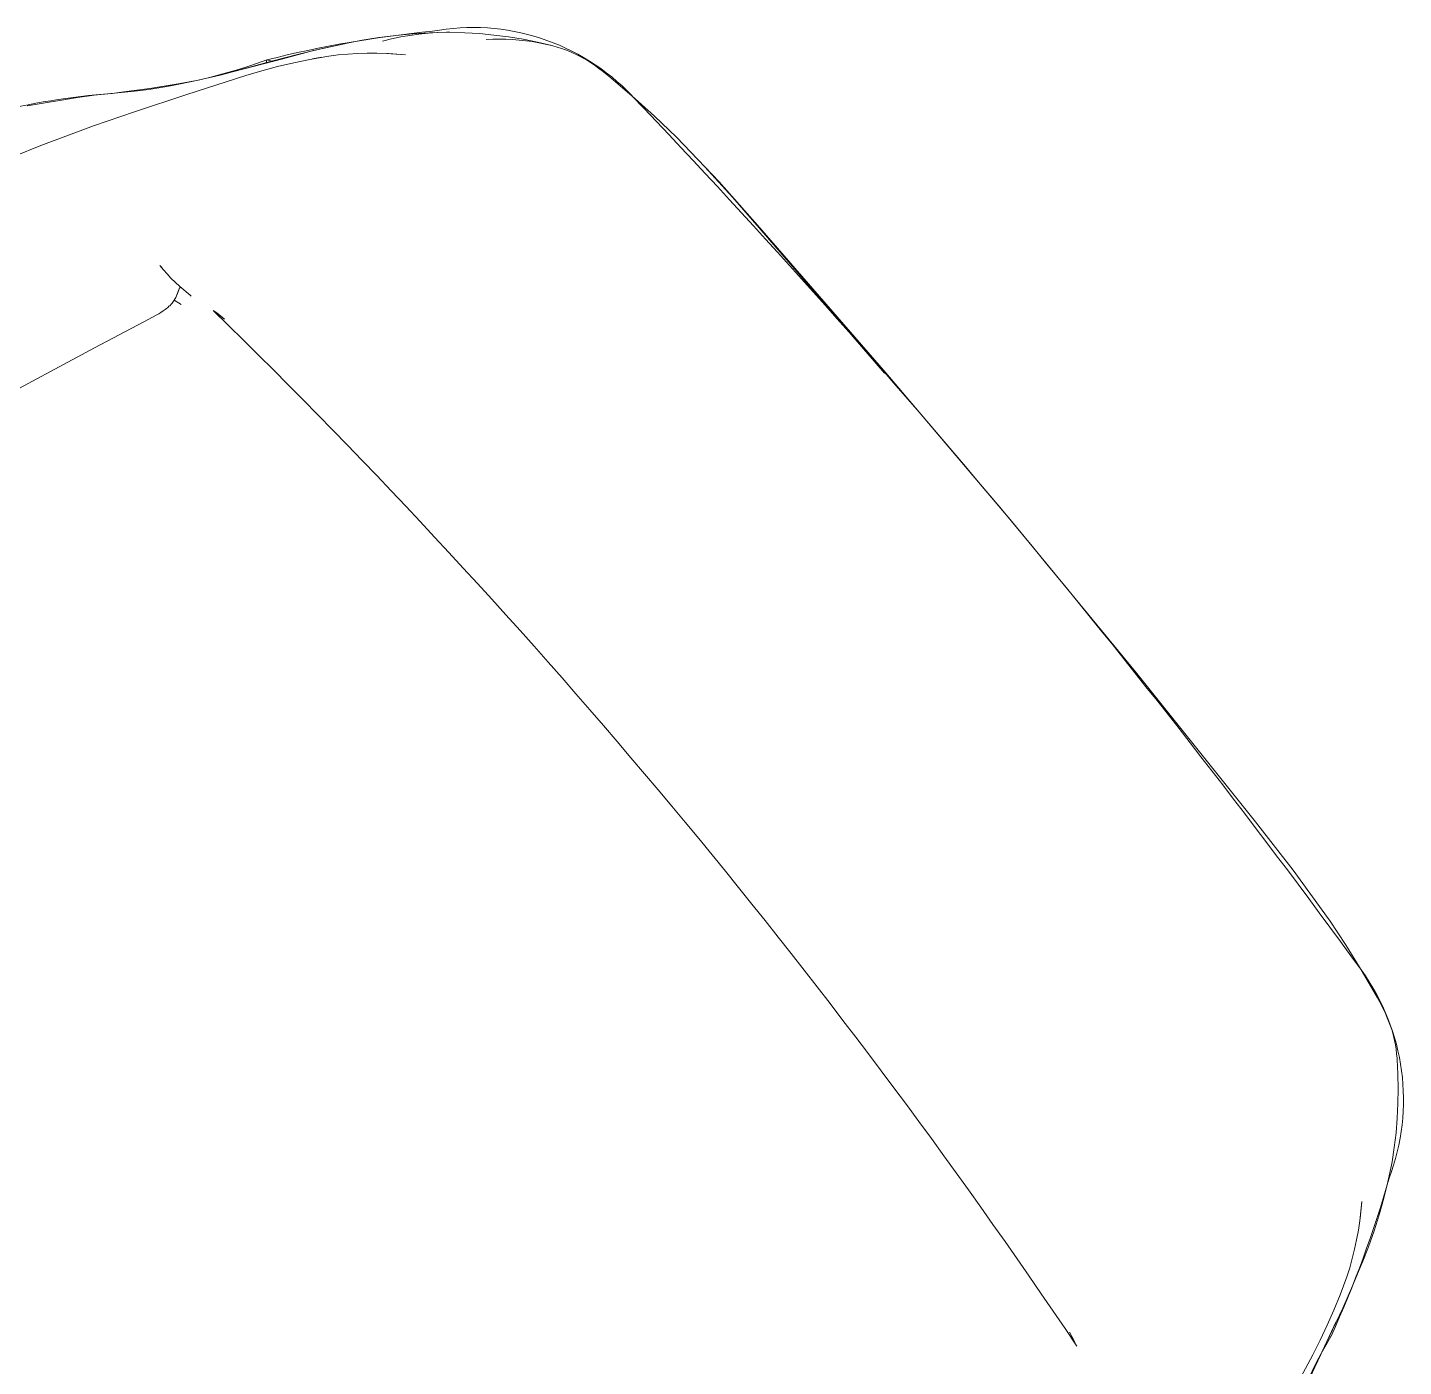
# Model space of a CAD drawing. Header units: millimetres. Extents: x 0 to 57242, y -59538 to 11130.
# Drawn here: x 11313.4 to 11665.9, y -2734.3 to -2391.4 of the extents above; entities that cross this region are included whole.
import ezdxf

# ---------------------------------------------------------------- set-up
doc = ezdxf.new("R2010")
doc.units = ezdxf.units.MM
doc.layers.add('A-DETL-GENF', color=92, linetype='Continuous', lineweight=9)
doc.layers.add('G-IMPT', color=8, linetype='Continuous', lineweight=9)

# ---------------------------------------------------------------- blocks, each defined once
blk = doc.blocks.new('Rockworth_Funiture_ORREN CHAIR - 71-ORR01B-V4-Level 0')
at = {"layer": 'A-DETL-GENF'}
for centre, radius, start, end in [((0.18, -1875.87), 2203.83, 86.2104, 93.79921), ((-142.11, 266.92), 56.33, 93.7992, 150.7212), ((142.11, 266.92), 56.33, 29.2788, 86.2104), ((40.77, 135.64), 281.17, 145.6078, 154.3922), ((-40.77, 135.64), 281.17, 25.6078, 34.3922), ((-356.32, 309.43), 152.76, 324.6407, 339.9956), ((356.32, 309.43), 152.76, 200.0044, 215.3593), ((-76.12, 110.6), 190.82, 144.6407, 163.3593), ((0.39, -1466.64), 1681.05, 84.10453, 95.89547)]:
    blk.add_arc(centre, radius, start, end, dxfattribs=at)
at = {"layer": 'G-IMPT'}
for p, q in [((210.78, 260.51), (217.42, 246.31)), ((-181.23, 200.69), (-181.24, 200.71)), ((-180.73, 199.5), (-178.74, 200.22))]:
    blk.add_line(p, q, dxfattribs=at)
at = {"layer": 'G-IMPT', "flags": 128}
for points in [[(-180.81, 303.62), (-179.8, 304.98), (-178.73, 306.3), (-177.63, 307.59), (-176.49, 308.84), (-175.31, 310.06), (-174.09, 311.24), (-172.84, 312.38), (-171.55, 313.48), (-170.22, 314.53), (-168.87, 315.55), (-168.59, 315.74), (-167.66, 316.37), (-166.7, 316.98), (-165.73, 317.56), (-164.74, 318.11), (-164.03, 318.47), (-163.31, 318.82), (-162.96, 318.99), (-162.11, 319.35), (-161.25, 319.7), (-160.37, 320.01), (-159.48, 320.3), (-158.59, 320.57), (-157.67, 320.83), (-156.65, 321.09), (-155.61, 321.33), (-153.53, 321.78), (-145.85, 323.12), (-138.12, 324.21), (-130.36, 325.05), (-114.6, 326.09), (-98.9, 326.62), (-49.72, 327.62), (0.18, 327.97), (50.08, 327.62), (99.26, 326.62), (114.96, 326.09), (130.64, 325.06), (130.72, 325.05), (138.48, 324.21), (146.21, 323.12), (153.89, 321.78), (155.97, 321.33), (157.01, 321.09), (158.03, 320.83), (158.95, 320.57), (159.84, 320.3), (160.73, 320.01), (161.61, 319.7), (162.47, 319.35), (163.32, 318.99), (163.67, 318.82), (164.4, 318.47), (165.11, 318.11), (166.09, 317.56), (167.06, 316.98), (168.02, 316.37), (168.95, 315.74), (169.23, 315.55), (172.24, 313.3), (175.17, 310.94), (178.03, 308.48), (180.79, 305.93), (183.47, 303.29), (186.05, 300.55), (188.54, 297.73), (189.1, 297.07), (191.78, 293.65), (194.36, 290.14), (196.82, 286.55), (199.16, 282.88), (201.38, 279.14), (203.48, 275.32)], [(-49.84, 327.3), (-98.99, 326.51), (-109.43, 326.27), (-119.86, 325.79), (-130.28, 325.06), (-130.36, 325.05)], [(-203.23, 275.12), (-203.12, 275.32), (-201.02, 279.14), (-198.8, 282.88), (-196.46, 286.55), (-194, 290.14), (-191.42, 293.65), (-188.74, 297.07), (-188.36, 297.51), (-188.18, 297.73), (-185.69, 300.55), (-183.11, 303.29), (-180.43, 305.93), (-177.67, 308.48), (-174.81, 310.94), (-171.88, 313.3), (-168.87, 315.55)], [(-188.74, 297.07), (-190.19, 295.2), (-191.59, 293.29), (-192.91, 291.32), (-194.17, 289.32), (-195.35, 287.27), (-196.47, 285.18), (-197.51, 283.05)], [(-235.28, 191.78), (-233.04, 198.7), (-228.26, 212.3), (-224.31, 222.64), (-219.09, 235.74), (-213.16, 250.5), (-211.48, 254.37), (-209.7, 258.19), (-207.81, 261.97), (-205.83, 265.69), (-204.63, 267.84), (-203.37, 269.96), (-202.04, 272.03), (-200.65, 274.06), (-199.2, 276.05), (-197.69, 277.99), (-196.11, 279.89), (-194.48, 281.73), (-190.99, 285.28), (-194.08, 282.12), (-194.27, 281.91)], [(194.63, 281.91), (194.44, 282.12), (191.36, 285.28), (194.85, 281.73), (196.48, 279.89), (198.05, 277.99), (199.56, 276.05), (201.01, 274.06), (202.41, 272.03), (203.73, 269.96), (204.99, 267.84), (206.19, 265.69), (208.17, 261.97), (210.06, 258.19), (211.84, 254.37), (213.52, 250.5), (219.45, 235.74)], [(-217.05, 246.31), (-210.42, 260.51), (-206.95, 267.88), (-203.23, 275.12), (-206.11, 269.63), (-208.86, 264.08), (-211.48, 258.46), (-217.32, 245.78), (-218.11, 244.19), (-220.32, 239.94), (-222.64, 235.76), (-226.39, 229.49), (-230.01, 223.82), (-231.93, 220.73), (-231.8, 220.94), (-231.74, 221.02), (-234.17, 217.44), (-236.48, 213.78), (-243.06, 202.46)], [(217.68, 245.78), (211.84, 258.46), (209.22, 264.08), (206.47, 269.63), (203.59, 275.12), (203.48, 275.32)], [(-204.34, 268.3), (-204.35, 268.41), (-205.48, 266.32)], [(-212.34, 256.57), (-212.78, 257.17), (-211.54, 258.07)], [(-178.77, 203.53), (-179.12, 203.46), (-182.52, 202.89), (-185.62, 202.53), (-187.06, 202.44), (-188.5, 202.4), (-189.94, 202.41), (-189.17, 202.45)], [(-181.41, 201.03), (-182.15, 202.34), (-182.16, 202.35), (-182.17, 202.37), (-182.18, 202.39), (-182.19, 202.41), (-182.2, 202.42), (-182.2, 202.44), (-182.21, 202.46), (-182.22, 202.48), (-182.22, 202.5), (-182.23, 202.52), (-182.24, 202.54), (-182.24, 202.56), (-182.24, 202.58), (-182.25, 202.6), (-182.25, 202.62), (-182.25, 202.64), (-182.25, 202.66), (-182.25, 202.68), (-182.25, 202.7), (-182.25, 202.72), (-182.25, 202.74), (-182.24, 202.76), (-182.24, 202.78), (-182.24, 202.8), (-182.23, 202.81), (-182.23, 202.83), (-182.22, 202.85), (-182.21, 202.87), (-182.2, 202.89), (-182.22, 202.51)], [(-182.15, 202.34), (-181.02, 200.27), (-180.57, 198.91)], [(-180.57, 198.91), (-180.51, 198.63), (-180.47, 198.43), (-180.45, 198.21), (-180.42, 197.98), (-180.4, 197.75), (-180.39, 197.5), (-180.38, 197.24), (-180.38, 196.96), (-180.39, 196.62), (-180.4, 196.26), (-180.43, 195.92), (-180.46, 195.58), (-180.54, 194.85), (-180.62, 194.26), (-180.71, 193.67), (-180.93, 192.46), (-181.44, 189.98), (-184.42, 176.04), (-190.41, 147)]]:
    blk.add_lwpolyline(points, dxfattribs=at)
for points in [[(-168.72, 206.33), (-171.48, 205.74), (-172.28, 205.52), (-171.23, 205.82)], [(169.08, 206.33), (171.59, 205.82), (172.64, 205.52), (171.84, 205.74)]]:
    blk.add_lwpolyline(points, close=True, dxfattribs=at)

msp = doc.modelspace()

# ---------------------------------------------------------------- block references
at = {"layer": 'A-DETL-GENF', "rotation": 309.8322156150016}
msp.add_blockref('Rockworth_Funiture_ORREN CHAIR - 71-ORR01B-V4-Level 0', (11313.57, -2727.85), dxfattribs=at)

doc.saveas('drawing.dxf')
